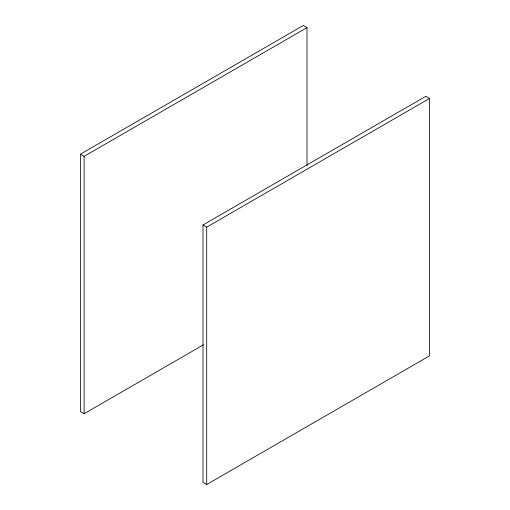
<?xml version="1.0" encoding="UTF-8"?>
<svg xmlns="http://www.w3.org/2000/svg" width="510" height="510" viewBox="0 0 510 510"><rect width="100%" height="100%" fill="white"/><g stroke="black" fill="none" stroke-linecap="round" stroke-linejoin="round"><path stroke-width="0.76" d="M203.496 344.792L84.112 413.718L80.395 411.576L80.395 154.192L303.297 25.5L307.007 27.642L307.007 165.501M80.395 154.192L84.112 156.334L307.007 27.642M202.993 224.967L425.888 96.282L429.605 98.424L429.605 355.808L206.703 484.5L202.993 482.358L202.993 224.967L206.703 227.116L429.605 98.424M206.703 227.116L206.703 484.5M84.112 156.334L84.112 413.718"/></g></svg>
